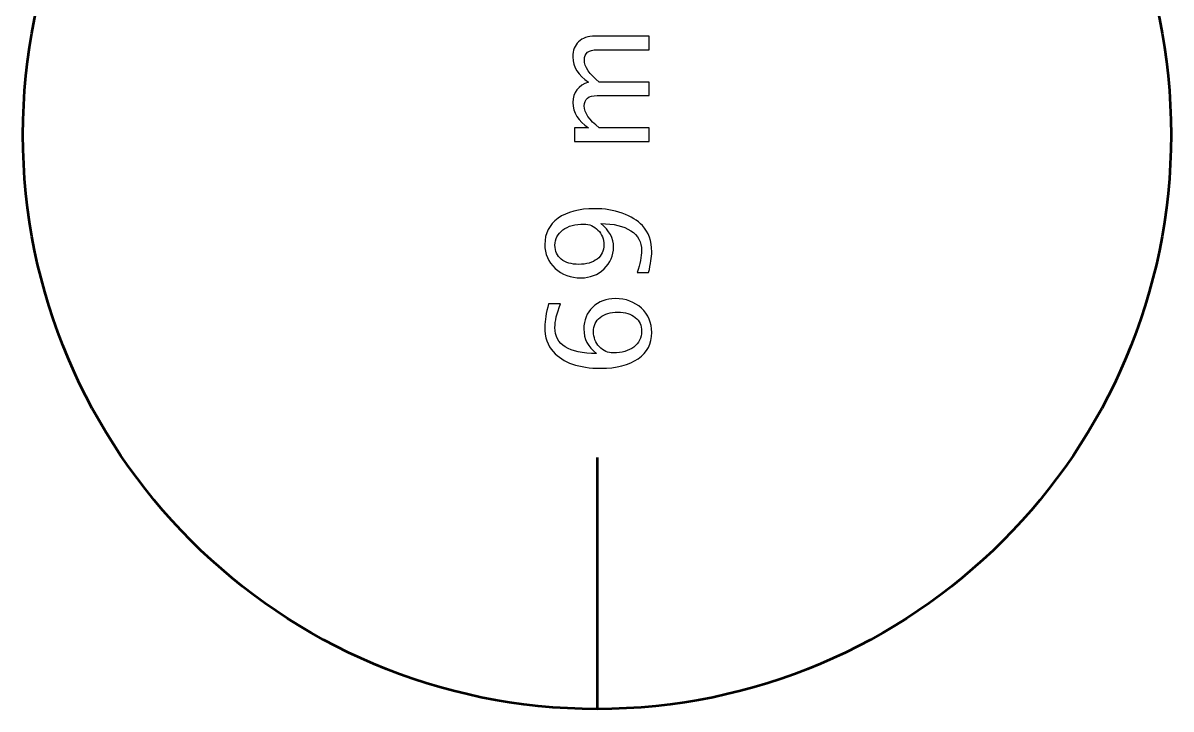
# Model space of a CAD drawing. Header units: centimetres. Extents: x -42.5 to 44.4, y -43.5 to 43.2.
# Drawn here: x 26.55 to 33.45, y -6.45 to -2.33 of the extents above; entities that cross this region are included whole.
import ezdxf

# ---------------------------------------------------------------- set-up
doc = ezdxf.new("R2010")
doc.units = ezdxf.units.CM
doc.header["$MEASUREMENT"] = 0
doc.layers.add('Layer 1', color=7, linetype='Continuous')

msp = doc.modelspace()

# ---------------------------------------------------------------- linework, layer by layer
at = {"layer": 'Layer 1', "lineweight": 53}
msp.add_ellipse((30, -3), major_axis=(0, 3.45), ratio=1, dxfattribs=at)
at = {"layer": 'Layer 1'}
for points, knots in [([(30.31369, -3.03994), (30.31369, -3.03994), (29.86495, -3.03994), (29.86495, -3.03994), (29.86495, -3.03994), (29.86495, -3.03994), (29.86495, -2.95866), (29.86495, -2.95866), (29.86495, -2.95866), (29.86495, -2.95866), (29.94976, -2.95866), (29.94976, -2.95866), (29.94976, -2.95866), (29.88697, -2.91901), (29.85564, -2.86821), (29.85564, -2.80598), (29.85564, -2.80598), (29.85564, -2.746), (29.88697, -2.70522), (29.94976, -2.68349), (29.94976, -2.68349), (29.8864, -2.64497), (29.85479, -2.59473), (29.85479, -2.53307), (29.85479, -2.53307), (29.85479, -2.4937), (29.86637, -2.46308), (29.88965, -2.4412), (29.88965, -2.4412), (29.91293, -2.41933), (29.94553, -2.40832), (29.98744, -2.40832), (29.98744, -2.40832), (29.98744, -2.40832), (30.31369, -2.40832), (30.31369, -2.40832), (30.31369, -2.40832), (30.31369, -2.40832), (30.31369, -2.4896), (30.31369, -2.4896), (30.31369, -2.4896), (30.31369, -2.4896), (30.00085, -2.4896), (30.00085, -2.4896), (30.00085, -2.4896), (29.94976, -2.4896), (29.92422, -2.50992), (29.92422, -2.55056), (29.92422, -2.55056), (29.92422, -2.59276), (29.954, -2.63707), (30.01369, -2.68349), (30.01369, -2.68349), (30.01369, -2.68349), (30.31369, -2.68349), (30.31369, -2.68349), (30.31369, -2.68349), (30.31369, -2.68349), (30.31369, -2.76477), (30.31369, -2.76477), (30.31369, -2.76477), (30.31369, -2.76477), (30.00056, -2.76477), (30.00056, -2.76477), (30.00056, -2.76477), (29.94906, -2.76477), (29.92338, -2.78537), (29.92338, -2.82672), (29.92338, -2.82672), (29.92338, -2.86778), (29.95329, -2.91181), (30.01326, -2.95866), (30.01326, -2.95866), (30.01326, -2.95866), (30.31369, -2.95866), (30.31369, -2.95866), (30.31369, -2.95866), (30.31369, -2.95866), (30.31369, -3.03994), (30.31369, -3.03994)], [0, 0, 0, 0, 0.047619, 0.047619, 0.047619, 0.047619, 0.0952381, 0.0952381, 0.0952381, 0.0952381, 0.1428571, 0.1428571, 0.1428571, 0.1428571, 0.1904762, 0.1904762, 0.1904762, 0.1904762, 0.2380952, 0.2380952, 0.2380952, 0.2380952, 0.2857143, 0.2857143, 0.2857143, 0.2857143, 0.3333333, 0.3333333, 0.3333333, 0.3333333, 0.3809524, 0.3809524, 0.3809524, 0.3809524, 0.4285714, 0.4285714, 0.4285714, 0.4285714, 0.4761905, 0.4761905, 0.4761905, 0.4761905, 0.5238095, 0.5238095, 0.5238095, 0.5238095, 0.5714286, 0.5714286, 0.5714286, 0.5714286, 0.6190476, 0.6190476, 0.6190476, 0.6190476, 0.6666667, 0.6666667, 0.6666667, 0.6666667, 0.7142857, 0.7142857, 0.7142857, 0.7142857, 0.7619048, 0.7619048, 0.7619048, 0.7619048, 0.8095238, 0.8095238, 0.8095238, 0.8095238, 0.8571429, 0.8571429, 0.8571429, 0.8571429, 0.9047619, 0.9047619, 0.9047619, 0.9047619, 1, 1, 1, 1]), ([(30.3103, -3.82791), (30.3103, -3.82791), (30.24088, -3.82791), (30.24088, -3.82791), (30.24088, -3.82791), (30.25894, -3.77612), (30.26797, -3.73209), (30.26797, -3.69569), (30.26797, -3.69569), (30.26797, -3.64503), (30.24638, -3.60538), (30.2032, -3.57687), (30.2032, -3.57687), (30.16002, -3.54837), (30.09991, -3.53412), (30.023, -3.53412), (30.023, -3.53412), (30.07394, -3.57546), (30.09948, -3.62245), (30.09948, -3.67523), (30.09948, -3.67523), (30.09948, -3.72673), (30.08057, -3.77048), (30.04261, -3.80632), (30.04261, -3.80632), (30.00466, -3.84216), (29.95851, -3.86008), (29.9039, -3.86008), (29.9039, -3.86008), (29.84125, -3.86008), (29.78932, -3.84103), (29.74811, -3.80279), (29.74811, -3.80279), (29.70691, -3.76469), (29.68631, -3.71671), (29.68631, -3.65886), (29.68631, -3.65886), (29.68631, -3.59239), (29.71298, -3.54004), (29.76632, -3.5018), (29.76632, -3.5018), (29.81966, -3.46356), (29.89261, -3.44437), (29.98532, -3.44437), (29.98532, -3.44437), (30.04431, -3.44437), (30.09976, -3.45354), (30.15169, -3.47203), (30.15169, -3.47203), (30.20376, -3.49051), (30.24412, -3.51521), (30.27305, -3.54639), (30.27305, -3.54639), (30.3103, -3.58619), (30.32893, -3.63868), (30.32893, -3.70359), (30.32893, -3.70359), (30.32893, -3.73562), (30.32272, -3.77697), (30.3103, -3.82791)], [0, 0, 0, 0, 0.0625, 0.0625, 0.0625, 0.0625, 0.125, 0.125, 0.125, 0.125, 0.1875, 0.1875, 0.1875, 0.1875, 0.25, 0.25, 0.25, 0.25, 0.3125, 0.3125, 0.3125, 0.3125, 0.375, 0.375, 0.375, 0.375, 0.4375, 0.4375, 0.4375, 0.4375, 0.5, 0.5, 0.5, 0.5, 0.5625, 0.5625, 0.5625, 0.5625, 0.625, 0.625, 0.625, 0.625, 0.6875, 0.6875, 0.6875, 0.6875, 0.75, 0.75, 0.75, 0.75, 0.8125, 0.8125, 0.8125, 0.8125, 0.875, 0.875, 0.875, 0.875, 1, 1, 1, 1]), ([(29.89007, -3.7788), (29.93664, -3.7788), (29.97347, -3.76822), (30.00056, -3.74705), (30.00056, -3.74705), (30.02752, -3.72589), (30.04106, -3.69738), (30.04106, -3.6614), (30.04106, -3.6614), (30.04106, -3.62683), (30.02935, -3.59733), (30.00593, -3.57306), (30.00593, -3.57306), (29.9825, -3.54879), (29.95414, -3.53666), (29.92112, -3.53666), (29.92112, -3.53666), (29.86891, -3.53666), (29.82685, -3.54837), (29.7951, -3.57193), (29.7951, -3.57193), (29.76321, -3.59536), (29.74727, -3.62612), (29.74727, -3.66436), (29.74727, -3.66436), (29.74727, -3.70006), (29.75997, -3.728), (29.78537, -3.74832), (29.78537, -3.74832), (29.81077, -3.76864), (29.84562, -3.7788), (29.89007, -3.7788)], [0, 0, 0, 0, 0.1111111, 0.1111111, 0.1111111, 0.1111111, 0.2222222, 0.2222222, 0.2222222, 0.2222222, 0.3333333, 0.3333333, 0.3333333, 0.3333333, 0.4444444, 0.4444444, 0.4444444, 0.4444444, 0.5555556, 0.5555556, 0.5555556, 0.5555556, 0.6666667, 0.6666667, 0.6666667, 0.6666667, 0.7777778, 0.7777778, 0.7777778, 0.7777778, 1, 1, 1, 1]), ([(29.99647, -4.31418), (29.94609, -4.27524), (29.92084, -4.22627), (29.92084, -4.16729), (29.92084, -4.16729), (29.92084, -4.1138), (29.93862, -4.07006), (29.97403, -4.03591), (29.97403, -4.03591), (30.00945, -4.0019), (30.05475, -3.98483), (30.11021, -3.98483), (30.11021, -3.98483), (30.17385, -3.98483), (30.2262, -4.00388), (30.26726, -4.04212), (30.26726, -4.04212), (30.30833, -4.08036), (30.32893, -4.1289), (30.32893, -4.18803), (30.32893, -4.18803), (30.32893, -4.2552), (30.3017, -4.30797), (30.24737, -4.34593), (30.24737, -4.34593), (30.1929, -4.38403), (30.11769, -4.40308), (30.02145, -4.40308), (30.02145, -4.40308), (29.89191, -4.40308), (29.79694, -4.36978), (29.73626, -4.30332), (29.73626, -4.30332), (29.70296, -4.26719), (29.68631, -4.21724), (29.68631, -4.1536), (29.68631, -4.1536), (29.68631, -4.11663), (29.69393, -4.07077), (29.70917, -4.01615), (29.70917, -4.01615), (29.70917, -4.01615), (29.78029, -4.01615), (29.78029, -4.01615), (29.78029, -4.01615), (29.75827, -4.07387), (29.74727, -4.12128), (29.74727, -4.15854), (29.74727, -4.15854), (29.74727, -4.26225), (29.83038, -4.31418), (29.99647, -4.31418)], [0, 0, 0, 0, 0.0714286, 0.0714286, 0.0714286, 0.0714286, 0.1428571, 0.1428571, 0.1428571, 0.1428571, 0.2142857, 0.2142857, 0.2142857, 0.2142857, 0.2857143, 0.2857143, 0.2857143, 0.2857143, 0.3571429, 0.3571429, 0.3571429, 0.3571429, 0.4285714, 0.4285714, 0.4285714, 0.4285714, 0.5, 0.5, 0.5, 0.5, 0.5714286, 0.5714286, 0.5714286, 0.5714286, 0.6428571, 0.6428571, 0.6428571, 0.6428571, 0.7142857, 0.7142857, 0.7142857, 0.7142857, 0.7857143, 0.7857143, 0.7857143, 0.7857143, 0.8571429, 0.8571429, 0.8571429, 0.8571429, 1, 1, 1, 1]), ([(30.12629, -4.06611), (30.081, -4.06611), (30.04515, -4.07655), (30.01877, -4.09758), (30.01877, -4.09758), (29.99238, -4.1186), (29.97926, -4.14739), (29.97926, -4.18394), (29.97926, -4.18394), (29.97926, -4.21879), (29.99083, -4.24857), (30.01411, -4.2734), (30.01411, -4.2734), (30.03725, -4.29838), (30.06519, -4.3108), (30.09779, -4.3108), (30.09779, -4.3108), (30.14915, -4.3108), (30.19036, -4.29894), (30.2214, -4.27538), (30.2214, -4.27538), (30.25245, -4.25167), (30.26797, -4.22034), (30.26797, -4.1814), (30.26797, -4.1814), (30.26797, -4.14598), (30.25527, -4.1179), (30.22987, -4.09715), (30.22987, -4.09715), (30.20447, -4.07641), (30.1699, -4.06611), (30.12629, -4.06611)], [0, 0, 0, 0, 0.1111111, 0.1111111, 0.1111111, 0.1111111, 0.2222222, 0.2222222, 0.2222222, 0.2222222, 0.3333333, 0.3333333, 0.3333333, 0.3333333, 0.4444444, 0.4444444, 0.4444444, 0.4444444, 0.5555556, 0.5555556, 0.5555556, 0.5555556, 0.6666667, 0.6666667, 0.6666667, 0.6666667, 0.7777778, 0.7777778, 0.7777778, 0.7777778, 1, 1, 1, 1])]:
    msp.add_open_spline(points, degree=3, knots=knots, dxfattribs=at)
at = {"layer": 'Layer 1', "lineweight": 53}
for points in [[(30, -4.93952), (30, -4.93952), (30, -6.45), (30, -6.45)], [(30, -6.45), (30, -6.45), (30, -6.45), (30, -6.45)]]:
    msp.add_open_spline(points, degree=3, dxfattribs=at)

doc.saveas('drawing.dxf')
